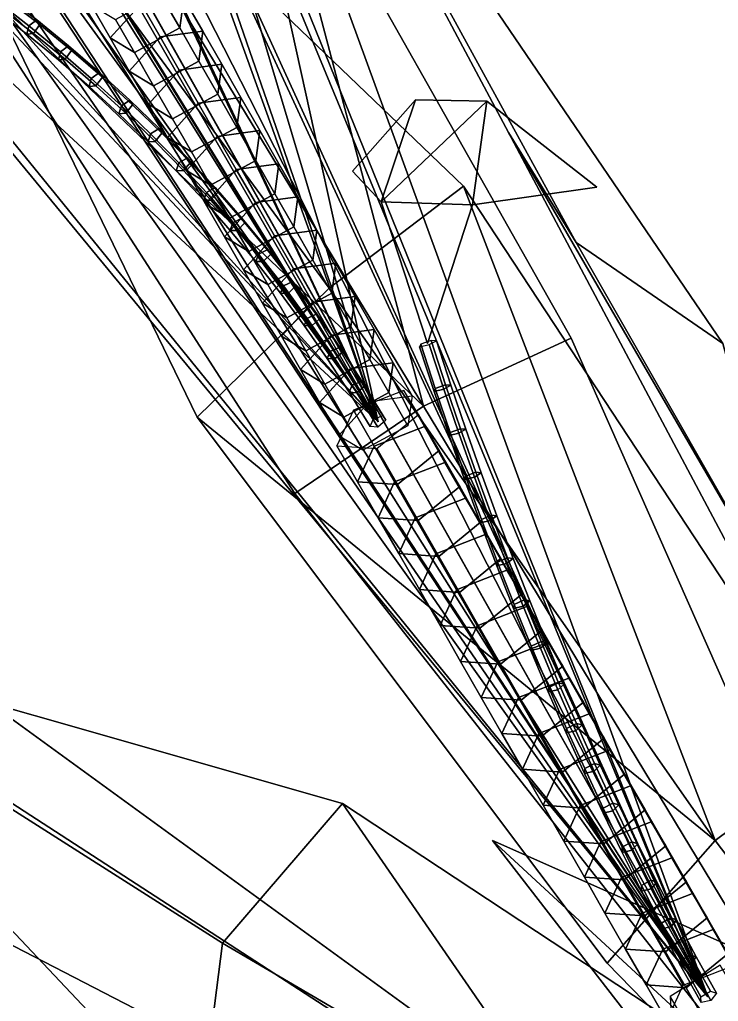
# Model space of a CAD drawing. Header units: metres. Extents: x -366 to 149, y -229 to 234.
# Drawn here: x -83.2 to -64.04, y 111.25 to 138.17 of the extents above; entities that cross this region are included whole.
import ezdxf

# ---------------------------------------------------------------- set-up
doc = ezdxf.new("R2010")
doc.units = ezdxf.units.M

msp = doc.modelspace()

# ---------------------------------------------------------------- linework, layer by layer
at = {"layer": 'coral-li_Intrnd', "color": 3}
for points in [[(-79.8673, 138.6009, 463.2377), (-80.3889, 139.5096, 463.8402), (-81.2369, 138.5724, 464.5198), (-80.7153, 137.6637, 463.9173)], [(-78.8108, 137.9363, 465.1545), (-79.3324, 138.845, 465.7571), (-79.2201, 139.6666, 464.6152), (-78.6985, 138.7579, 464.0127)], [(-79.3458, 137.6922, 462.6352), (-79.8673, 138.6009, 463.2377), (-80.7153, 137.6637, 463.9173), (-80.1937, 136.7549, 463.3148)], [(-80.05018, 137.2639, 465.0959), (-80.5717, 138.1727, 465.6985), (-79.3324, 138.845, 465.7571), (-78.8108, 137.9363, 465.1545)], [(-78.177, 137.8491, 463.4102), (-78.6985, 138.7579, 464.0127), (-79.8673, 138.6009, 463.2377), (-79.3458, 137.6922, 462.6352)], [(-78.2893, 137.0276, 464.552), (-78.8108, 137.9363, 465.1545), (-78.6985, 138.7579, 464.0127), (-78.177, 137.8491, 463.4102)], [(-80.7153, 137.6637, 463.9173), (-81.2369, 138.5724, 464.5198), (-80.5717, 138.1727, 465.6985), (-80.05018, 137.2639, 465.0959)], [(-79.5286, 136.3552, 464.4934), (-80.05018, 137.2639, 465.0959), (-78.8108, 137.9363, 465.1545), (-78.2893, 137.0276, 464.552)], [(-77.6554, 136.9404, 462.8076), (-78.177, 137.8491, 463.4102), (-79.3458, 137.6922, 462.6352), (-78.8242, 136.7834, 462.0326)], [(-77.7677, 136.1188, 463.9495), (-78.2893, 137.0276, 464.552), (-78.177, 137.8491, 463.4102), (-77.6554, 136.9404, 462.8076)], [(-80.1937, 136.7549, 463.3148), (-80.7153, 137.6637, 463.9173), (-80.05018, 137.2639, 465.0959), (-79.5286, 136.3552, 464.4934)], [(-78.8242, 136.7834, 462.0326), (-79.3458, 137.6922, 462.6352), (-80.1937, 136.7549, 463.3148), (-79.6722, 135.8462, 462.7122)], [(-79.00706, 135.4464, 463.8908), (-79.5286, 136.3552, 464.4934), (-78.2893, 137.0276, 464.552), (-77.7677, 136.1188, 463.9495)], [(-79.6722, 135.8462, 462.7122), (-80.1937, 136.7549, 463.3148), (-79.5286, 136.3552, 464.4934), (-79.00706, 135.4464, 463.8908)], [(-78.3027, 135.8747, 461.4301), (-78.8242, 136.7834, 462.0326), (-79.6722, 135.8462, 462.7122), (-79.1506, 134.9374, 462.1097)], [(-77.1338, 136.0317, 462.2051), (-77.6554, 136.9404, 462.8076), (-78.8242, 136.7834, 462.0326), (-78.3027, 135.8747, 461.4301)], [(-77.2462, 135.2101, 463.3469), (-77.7677, 136.1188, 463.9495), (-77.6554, 136.9404, 462.8076), (-77.1338, 136.0317, 462.2051)], [(-78.4855, 134.5377, 463.2883), (-79.00706, 135.4464, 463.8908), (-77.7677, 136.1188, 463.9495), (-77.2462, 135.2101, 463.3469)], [(-76.6123, 135.1229, 461.6025), (-77.1338, 136.0317, 462.2051), (-78.3027, 135.8747, 461.4301), (-77.7811, 134.9659, 460.8275)], [(-76.7246, 134.3014, 462.7444), (-77.2462, 135.2101, 463.3469), (-77.1338, 136.0317, 462.2051), (-76.6123, 135.1229, 461.6025)], [(-79.1506, 134.9374, 462.1097), (-79.6722, 135.8462, 462.7122), (-79.00706, 135.4464, 463.8908), (-78.4855, 134.5377, 463.2883)], [(-77.7811, 134.9659, 460.8275), (-78.3027, 135.8747, 461.4301), (-79.1506, 134.9374, 462.1097), (-78.6291, 134.0287, 461.5071)], [(-77.9639, 133.629, 462.6858), (-78.4855, 134.5377, 463.2883), (-77.2462, 135.2101, 463.3469), (-76.7246, 134.3014, 462.7444)], [(-76.09076, 134.2142, 461), (-76.6123, 135.1229, 461.6025), (-77.7811, 134.9659, 460.8275), (-77.2595, 134.0572, 460.225)], [(-76.203, 133.3926, 462.1418), (-76.7246, 134.3014, 462.7444), (-76.6123, 135.1229, 461.6025), (-76.09076, 134.2142, 461)], [(-78.6291, 134.0287, 461.5071), (-79.1506, 134.9374, 462.1097), (-78.4855, 134.5377, 463.2883), (-77.9639, 133.629, 462.6858)], [(-77.2595, 134.0572, 460.225), (-77.7811, 134.9659, 460.8275), (-78.6291, 134.0287, 461.5071), (-78.1075, 133.12, 460.9046)], [(-77.4423, 132.7202, 462.0832), (-77.9639, 133.629, 462.6858), (-76.7246, 134.3014, 462.7444), (-76.203, 133.3926, 462.1418)], [(-78.1075, 133.12, 460.9046), (-78.6291, 134.0287, 461.5071), (-77.9639, 133.629, 462.6858), (-77.4423, 132.7202, 462.0832)], [(-76.738, 133.1485, 459.6225), (-77.2595, 134.0572, 460.225), (-78.1075, 133.12, 460.9046), (-77.5859, 132.2112, 460.3021)], [(-75.5692, 133.3055, 460.3975), (-76.09076, 134.2142, 461), (-77.2595, 134.0572, 460.225), (-76.738, 133.1485, 459.6225)], [(-75.6815, 132.4839, 461.5393), (-76.203, 133.3926, 462.1418), (-76.09076, 134.2142, 461), (-75.5692, 133.3055, 460.3975)], [(-76.9208, 131.8115, 461.4807), (-77.4423, 132.7202, 462.0832), (-76.203, 133.3926, 462.1418), (-75.6815, 132.4839, 461.5393)], [(-75.04764, 132.3967, 459.7949), (-75.5692, 133.3055, 460.3975), (-76.738, 133.1485, 459.6225), (-76.2164, 132.2397, 459.0199)], [(-75.1599, 131.5751, 460.9368), (-75.6815, 132.4839, 461.5393), (-75.5692, 133.3055, 460.3975), (-75.04764, 132.3967, 459.7949)], [(-77.5859, 132.2112, 460.3021), (-78.1075, 133.12, 460.9046), (-77.4423, 132.7202, 462.0832), (-76.9208, 131.8115, 461.4807)], [(-76.2164, 132.2397, 459.0199), (-76.738, 133.1485, 459.6225), (-77.5859, 132.2112, 460.3021), (-77.06441, 131.3025, 459.6995)], [(-76.3992, 130.9028, 460.8781), (-76.9208, 131.8115, 461.4807), (-75.6815, 132.4839, 461.5393), (-75.1599, 131.5751, 460.9368)], [(-77.06441, 131.3025, 459.6995), (-77.5859, 132.2112, 460.3021), (-76.9208, 131.8115, 461.4807), (-76.3992, 130.9028, 460.8781)], [(-75.6949, 131.331, 458.4174), (-76.2164, 132.2397, 459.0199), (-77.06441, 131.3025, 459.6995), (-76.5428, 130.3938, 459.097)], [(-74.526, 131.488, 459.1924), (-75.04764, 132.3967, 459.7949), (-76.2164, 132.2397, 459.0199), (-75.6949, 131.331, 458.4174)], [(-74.6384, 130.6664, 460.3342), (-75.1599, 131.5751, 460.9368), (-75.04764, 132.3967, 459.7949), (-74.526, 131.488, 459.1924)], [(-75.8776, 129.994, 460.2756), (-76.3992, 130.9028, 460.8781), (-75.1599, 131.5751, 460.9368), (-74.6384, 130.6664, 460.3342)], [(-74.00452, 130.5792, 458.5898), (-74.526, 131.488, 459.1924), (-75.6949, 131.331, 458.4174), (-75.1733, 130.4223, 457.8148)], [(-74.1168, 129.7577, 459.7317), (-74.6384, 130.6664, 460.3342), (-74.526, 131.488, 459.1924), (-74.00452, 130.5792, 458.5898)], [(-76.5428, 130.3938, 459.097), (-77.06441, 131.3025, 459.6995), (-76.3992, 130.9028, 460.8781), (-75.8776, 129.994, 460.2756)], [(-75.1733, 130.4223, 457.8148), (-75.6949, 131.331, 458.4174), (-76.5428, 130.3938, 459.097), (-76.02129, 129.485, 458.4944)], [(-75.3561, 129.0853, 459.6731), (-75.8776, 129.994, 460.2756), (-74.6384, 130.6664, 460.3342), (-74.1168, 129.7577, 459.7317)], [(-73.4829, 129.6705, 457.9873), (-74.00452, 130.5792, 458.5898), (-75.1733, 130.4223, 457.8148), (-74.6517, 129.5135, 457.2123)], [(-73.5952, 128.8489, 459.1292), (-74.1168, 129.7577, 459.7317), (-74.00452, 130.5792, 458.5898), (-73.4829, 129.6705, 457.9873)], [(-76.02129, 129.485, 458.4944), (-76.5428, 130.3938, 459.097), (-75.8776, 129.994, 460.2756), (-75.3561, 129.0853, 459.6731)], [(-74.6517, 129.5135, 457.2123), (-75.1733, 130.4223, 457.8148), (-76.02129, 129.485, 458.4944), (-75.4997, 128.5763, 457.8919)], [(-74.8345, 128.1765, 459.0705), (-75.3561, 129.0853, 459.6731), (-74.1168, 129.7577, 459.7317), (-73.5952, 128.8489, 459.1292)], [(-75.4997, 128.5763, 457.8919), (-76.02129, 129.485, 458.4944), (-75.3561, 129.0853, 459.6731), (-74.8345, 128.1765, 459.0705)], [(-74.1302, 128.6048, 456.6098), (-74.6517, 129.5135, 457.2123), (-75.4997, 128.5763, 457.8919), (-74.9781, 127.6675, 457.2894)], [(-72.9614, 128.7618, 457.3848), (-73.4829, 129.6705, 457.9873), (-74.6517, 129.5135, 457.2123), (-74.1302, 128.6048, 456.6098)], [(-73.07372, 127.9402, 458.5266), (-73.5952, 128.8489, 459.1292), (-73.4829, 129.6705, 457.9873), (-72.9614, 128.7618, 457.3848)], [(-74.313, 127.2678, 458.468), (-74.8345, 128.1765, 459.0705), (-73.5952, 128.8489, 459.1292), (-73.07372, 127.9402, 458.5266)], [(-72.4398, 127.853, 456.7822), (-72.9614, 128.7618, 457.3848), (-74.1302, 128.6048, 456.6098), (-73.6086, 127.696, 456.0072)], [(-72.5521, 127.0315, 457.9241), (-73.07372, 127.9402, 458.5266), (-72.9614, 128.7618, 457.3848), (-72.4398, 127.853, 456.7822)], [(-74.9781, 127.6675, 457.2894), (-75.4997, 128.5763, 457.8919), (-74.8345, 128.1765, 459.0705), (-74.313, 127.2678, 458.468)], [(-73.6086, 127.696, 456.0072), (-74.1302, 128.6048, 456.6098), (-74.9781, 127.6675, 457.2894), (-74.4566, 126.7588, 456.6868)], [(-73.7914, 126.3591, 457.8654), (-74.313, 127.2678, 458.468), (-73.07372, 127.9402, 458.5266), (-72.5521, 127.0315, 457.9241)], [(-72.1036, 127.0141, 455.7097), (-72.669, 127.9994, 456.363), (-74.04917, 127.4617, 455.9794), (-73.4836, 126.4764, 455.3261)], [(-71.6994, 126.3519, 457.0583), (-72.2649, 127.3372, 457.7116), (-72.669, 127.9994, 456.363), (-72.1036, 127.0141, 455.7097)], [(-74.4566, 126.7588, 456.6868), (-74.9781, 127.6675, 457.2894), (-74.313, 127.2678, 458.468), (-73.7914, 126.3591, 457.8654)], [(-73.4836, 126.4764, 455.3261), (-74.04917, 127.4617, 455.9794), (-74.5013, 126.4826, 457.0647), (-73.9358, 125.4973, 456.4114)], [(-72.8395, 125.4208, 457.4758), (-73.4049, 126.4061, 458.1291), (-72.2649, 127.3372, 457.7116), (-71.6994, 126.3519, 457.0583)], [(-71.5381, 126.0289, 455.0564), (-72.1036, 127.0141, 455.7097), (-73.4836, 126.4764, 455.3261), (-72.9182, 125.4911, 454.6728)], [(-71.1339, 125.3666, 456.4051), (-71.6994, 126.3519, 457.0583), (-72.1036, 127.0141, 455.7097), (-71.5381, 126.0289, 455.0564)], [(-73.9358, 125.4973, 456.4114), (-74.5013, 126.4826, 457.0647), (-73.4049, 126.4061, 458.1291), (-72.8395, 125.4208, 457.4758)], [(-72.9182, 125.4911, 454.6728), (-73.4836, 126.4764, 455.3261), (-73.9358, 125.4973, 456.4114), (-73.3704, 124.512, 455.7581)], [(-72.274, 124.4355, 456.8225), (-72.8395, 125.4208, 457.4758), (-71.6994, 126.3519, 457.0583), (-71.1339, 125.3666, 456.4051)], [(-70.9726, 125.0436, 454.4031), (-71.5381, 126.0289, 455.0564), (-72.9182, 125.4911, 454.6728), (-72.3527, 124.5058, 454.0195)], [(-70.5685, 124.3813, 455.7518), (-71.1339, 125.3666, 456.4051), (-71.5381, 126.0289, 455.0564), (-70.9726, 125.0436, 454.4031)], [(-73.3704, 124.512, 455.7581), (-73.9358, 125.4973, 456.4114), (-72.8395, 125.4208, 457.4758), (-72.274, 124.4355, 456.8225)], [(-72.3527, 124.5058, 454.0195), (-72.9182, 125.4911, 454.6728), (-73.3704, 124.512, 455.7581), (-72.8049, 123.5267, 455.1048)], [(-71.7085, 123.4502, 456.1693), (-72.274, 124.4355, 456.8225), (-71.1339, 125.3666, 456.4051), (-70.5685, 124.3813, 455.7518)], [(-70.4071, 124.0583, 453.7498), (-70.9726, 125.0436, 454.4031), (-72.3527, 124.5058, 454.0195), (-71.7872, 123.5205, 453.3662)], [(-70.00301, 123.396, 455.0985), (-70.5685, 124.3813, 455.7518), (-70.9726, 125.0436, 454.4031), (-70.4071, 124.0583, 453.7498)], [(-72.8049, 123.5267, 455.1048), (-73.3704, 124.512, 455.7581), (-72.274, 124.4355, 456.8225), (-71.7085, 123.4502, 456.1693)], [(-71.7872, 123.5205, 453.3662), (-72.3527, 124.5058, 454.0195), (-72.8049, 123.5267, 455.1048), (-72.2394, 122.5414, 454.4515)], [(-71.143, 122.4649, 455.516), (-71.7085, 123.4502, 456.1693), (-70.5685, 124.3813, 455.7518), (-70.00301, 123.396, 455.0985)], [(-69.8416, 123.073, 453.0965), (-70.4071, 124.0583, 453.7498), (-71.7872, 123.5205, 453.3662), (-71.2217, 122.5352, 452.713)], [(-69.4375, 122.4108, 454.4452), (-70.00301, 123.396, 455.0985), (-70.4071, 124.0583, 453.7498), (-69.8416, 123.073, 453.0965)], [(-72.2394, 122.5414, 454.4515), (-72.8049, 123.5267, 455.1048), (-71.7085, 123.4502, 456.1693), (-71.143, 122.4649, 455.516)], [(-71.2217, 122.5352, 452.713), (-71.7872, 123.5205, 453.3662), (-72.2394, 122.5414, 454.4515), (-71.6739, 121.5561, 453.7982)], [(-70.5775, 121.4796, 454.8627), (-71.143, 122.4649, 455.516), (-70.00301, 123.396, 455.0985), (-69.4375, 122.4108, 454.4452)], [(-69.2761, 122.0877, 452.4432), (-69.8416, 123.073, 453.0965), (-71.2217, 122.5352, 452.713), (-70.6562, 121.55, 452.0597)], [(-68.872, 121.4255, 453.7919), (-69.4375, 122.4108, 454.4452), (-69.8416, 123.073, 453.0965), (-69.2761, 122.0877, 452.4432)], [(-71.6739, 121.5561, 453.7982), (-72.2394, 122.5414, 454.4515), (-71.143, 122.4649, 455.516), (-70.5775, 121.4796, 454.8627)], [(-70.6562, 121.55, 452.0597), (-71.2217, 122.5352, 452.713), (-71.6739, 121.5561, 453.7982), (-71.1084, 120.5709, 453.1449)], [(-70.01208, 120.4944, 454.2094), (-70.5775, 121.4796, 454.8627), (-69.4375, 122.4108, 454.4452), (-68.872, 121.4255, 453.7919)], [(-68.7107, 121.1024, 451.7899), (-69.2761, 122.0877, 452.4432), (-70.6562, 121.55, 452.0597), (-70.09079, 120.5647, 451.4064)], [(-68.3065, 120.4402, 453.1386), (-68.872, 121.4255, 453.7919), (-69.2761, 122.0877, 452.4432), (-68.7107, 121.1024, 451.7899)], [(-71.1084, 120.5709, 453.1449), (-71.6739, 121.5561, 453.7982), (-70.5775, 121.4796, 454.8627), (-70.01208, 120.4944, 454.2094)], [(-70.09079, 120.5647, 451.4064), (-70.6562, 121.55, 452.0597), (-71.1084, 120.5709, 453.1449), (-70.5429, 119.5856, 452.4916)], [(-69.4466, 119.5091, 453.5561), (-70.01208, 120.4944, 454.2094), (-68.872, 121.4255, 453.7919), (-68.3065, 120.4402, 453.1386)], [(-68.1452, 120.1172, 451.1367), (-68.7107, 121.1024, 451.7899), (-70.09079, 120.5647, 451.4064), (-69.5253, 119.5794, 450.7531)], [(-67.741, 119.4549, 452.4853), (-68.3065, 120.4402, 453.1386), (-68.7107, 121.1024, 451.7899), (-68.1452, 120.1172, 451.1367)], [(-70.5429, 119.5856, 452.4916), (-71.1084, 120.5709, 453.1449), (-70.01208, 120.4944, 454.2094), (-69.4466, 119.5091, 453.5561)], [(-69.5253, 119.5794, 450.7531), (-70.09079, 120.5647, 451.4064), (-70.5429, 119.5856, 452.4916), (-69.9775, 118.6003, 451.8383)], [(-68.8811, 118.5238, 452.9028), (-69.4466, 119.5091, 453.5561), (-68.3065, 120.4402, 453.1386), (-67.741, 119.4549, 452.4853)], [(-67.5797, 119.1319, 450.4834), (-68.1452, 120.1172, 451.1367), (-69.5253, 119.5794, 450.7531), (-68.9598, 118.5941, 450.0998)], [(-67.1756, 118.4696, 451.832), (-67.741, 119.4549, 452.4853), (-68.1452, 120.1172, 451.1367), (-67.5797, 119.1319, 450.4834)], [(-69.9775, 118.6003, 451.8383), (-70.5429, 119.5856, 452.4916), (-69.4466, 119.5091, 453.5561), (-68.8811, 118.5238, 452.9028)], [(-68.9598, 118.5941, 450.0998), (-69.5253, 119.5794, 450.7531), (-69.9775, 118.6003, 451.8383), (-69.412, 117.615, 451.1851)], [(-68.3156, 117.5385, 452.2495), (-68.8811, 118.5238, 452.9028), (-67.741, 119.4549, 452.4853), (-67.1756, 118.4696, 451.832)], [(-67.01425, 118.1466, 449.8301), (-67.5797, 119.1319, 450.4834), (-68.9598, 118.5941, 450.0998), (-68.3943, 117.6088, 449.4465)], [(-66.6101, 117.4843, 451.1787), (-67.1756, 118.4696, 451.832), (-67.5797, 119.1319, 450.4834), (-67.01425, 118.1466, 449.8301)], [(-69.412, 117.615, 451.1851), (-69.9775, 118.6003, 451.8383), (-68.8811, 118.5238, 452.9028), (-68.3156, 117.5385, 452.2495)], [(-68.3943, 117.6088, 449.4465), (-68.9598, 118.5941, 450.0998), (-69.412, 117.615, 451.1851), (-68.8465, 116.6297, 450.5318)], [(-67.7501, 116.5532, 451.5962), (-68.3156, 117.5385, 452.2495), (-67.1756, 118.4696, 451.832), (-66.6101, 117.4843, 451.1787)], [(-66.4487, 117.1613, 449.1768), (-67.01425, 118.1466, 449.8301), (-68.3943, 117.6088, 449.4465), (-67.8288, 116.6236, 448.7932)], [(-66.04463, 116.4991, 450.5255), (-66.6101, 117.4843, 451.1787), (-67.01425, 118.1466, 449.8301), (-66.4487, 117.1613, 449.1768)], [(-68.8465, 116.6297, 450.5318), (-69.412, 117.615, 451.1851), (-68.3156, 117.5385, 452.2495), (-67.7501, 116.5532, 451.5962)], [(-67.8288, 116.6236, 448.7932), (-68.3943, 117.6088, 449.4465), (-68.8465, 116.6297, 450.5318), (-68.281, 115.6444, 449.8785)], [(-67.1846, 115.5679, 450.9429), (-67.7501, 116.5532, 451.5962), (-66.6101, 117.4843, 451.1787), (-66.04463, 116.4991, 450.5255)], [(-65.8832, 116.176, 448.5235), (-66.4487, 117.1613, 449.1768), (-67.8288, 116.6236, 448.7932), (-67.2633, 115.6383, 448.1399)], [(-65.4791, 115.5138, 449.8722), (-66.04463, 116.4991, 450.5255), (-66.4487, 117.1613, 449.1768), (-65.8832, 116.176, 448.5235)], [(-68.281, 115.6444, 449.8785), (-68.8465, 116.6297, 450.5318), (-67.7501, 116.5532, 451.5962), (-67.1846, 115.5679, 450.9429)], [(-67.2633, 115.6383, 448.1399), (-67.8288, 116.6236, 448.7932), (-68.281, 115.6444, 449.8785), (-67.7155, 114.6592, 449.2252)], [(-66.6191, 114.5827, 450.2896), (-67.1846, 115.5679, 450.9429), (-66.04463, 116.4991, 450.5255), (-65.4791, 115.5138, 449.8722)], [(-65.3178, 115.1907, 447.8702), (-65.8832, 116.176, 448.5235), (-67.2633, 115.6383, 448.1399), (-66.6978, 114.653, 447.4866)], [(-64.9136, 114.5285, 449.2189), (-65.4791, 115.5138, 449.8722), (-65.8832, 116.176, 448.5235), (-65.3178, 115.1907, 447.8702)], [(-67.7155, 114.6592, 449.2252), (-68.281, 115.6444, 449.8785), (-67.1846, 115.5679, 450.9429), (-66.6191, 114.5827, 450.2896)], [(-66.6978, 114.653, 447.4866), (-67.2633, 115.6383, 448.1399), (-67.7155, 114.6592, 449.2252), (-67.15, 113.6739, 448.5719)], [(-66.0537, 113.5974, 449.6364), (-66.6191, 114.5827, 450.2896), (-65.4791, 115.5138, 449.8722), (-64.9136, 114.5285, 449.2189)], [(-64.7523, 114.2055, 447.2169), (-65.3178, 115.1907, 447.8702), (-66.6978, 114.653, 447.4866), (-66.1324, 113.6677, 446.8333)], [(-64.3481, 113.5432, 448.5656), (-64.9136, 114.5285, 449.2189), (-65.3178, 115.1907, 447.8702), (-64.7523, 114.2055, 447.2169)], [(-67.15, 113.6739, 448.5719), (-67.7155, 114.6592, 449.2252), (-66.6191, 114.5827, 450.2896), (-66.0537, 113.5974, 449.6364)], [(-66.1324, 113.6677, 446.8333), (-66.6978, 114.653, 447.4866), (-67.15, 113.6739, 448.5719), (-66.5846, 112.6886, 447.9186)], [(-65.4882, 112.6121, 448.9831), (-66.0537, 113.5974, 449.6364), (-64.9136, 114.5285, 449.2189), (-64.3481, 113.5432, 448.5656)], [(-64.1868, 113.2202, 446.5636), (-64.7523, 114.2055, 447.2169), (-66.1324, 113.6677, 446.8333), (-65.5669, 112.6824, 446.1801)], [(-63.7827, 112.5579, 447.9123), (-64.3481, 113.5432, 448.5656), (-64.7523, 114.2055, 447.2169), (-64.1868, 113.2202, 446.5636)], [(-66.5846, 112.6886, 447.9186), (-67.15, 113.6739, 448.5719), (-66.0537, 113.5974, 449.6364), (-65.4882, 112.6121, 448.9831)], [(-65.5669, 112.6824, 446.1801), (-66.1324, 113.6677, 446.8333), (-66.5846, 112.6886, 447.9186), (-66.01913, 111.7033, 447.2653)], [(-64.9227, 111.6268, 448.3298), (-65.4882, 112.6121, 448.9831), (-64.3481, 113.5432, 448.5656), (-63.7827, 112.5579, 447.9123)], [(-63.6213, 112.2349, 445.9103), (-64.1868, 113.2202, 446.5636), (-65.5669, 112.6824, 446.1801), (-65.00144, 111.6971, 445.5268)], [(-63.2172, 111.5726, 447.259), (-63.7827, 112.5579, 447.9123), (-64.1868, 113.2202, 446.5636), (-63.6213, 112.2349, 445.9103)], [(-66.01913, 111.7033, 447.2653), (-66.5846, 112.6886, 447.9186), (-65.4882, 112.6121, 448.9831), (-64.9227, 111.6268, 448.3298)], [(-65.00144, 111.6971, 445.5268), (-65.5669, 112.6824, 446.1801), (-66.01913, 111.7033, 447.2653), (-65.4536, 110.718, 446.612)], [(-64.3572, 110.6415, 447.6765), (-64.9227, 111.6268, 448.3298), (-63.7827, 112.5579, 447.9123), (-63.2172, 111.5726, 447.259)], [(-63.4044, 111.2271, 444.8986), (-63.9893, 112.2467, 445.5741), (-65.3624, 111.3889, 445.6792), (-64.7674, 110.352, 444.9918)], [(-65.4536, 110.718, 446.612), (-66.01913, 111.7033, 447.2653), (-64.9227, 111.6268, 448.3298), (-64.3572, 110.6415, 447.6765)], [(-64.7674, 110.352, 444.9918), (-65.3624, 111.3889, 445.6792), (-65.3121, 110.5129, 447.0439), (-64.7006, 109.4478, 446.3373)]]:
    msp.add_3dface(points, dxfattribs=at)
at = {"layer": 'coral-li_Leaf', "color": 3}
for points in [[(-72.3464, 135.9713, 451.6127), (-74.07286, 134.0084, 449.6721), (-73.2846, 133.1695, 453.0217)], [(-72.3464, 135.9713, 451.6127), (-73.2846, 133.1695, 453.0217), (-74.07286, 134.0084, 449.6721)], [(-73.2846, 133.1695, 453.0217), (-70.3854, 135.9345, 453.3786), (-72.3464, 135.9713, 451.6127)], [(-73.2846, 133.1695, 453.0217), (-72.3464, 135.9713, 451.6127), (-70.3854, 135.9345, 453.3786)], [(-70.7807, 133.0888, 454.3448), (-70.3854, 135.9345, 453.3786), (-73.2846, 133.1695, 453.0217)], [(-70.7807, 133.0888, 454.3448), (-73.2846, 133.1695, 453.0217), (-70.3854, 135.9345, 453.3786)], [(-67.3755, 133.5739, 453.6051), (-70.3854, 135.9345, 453.3786), (-70.7807, 133.0888, 454.3448)], [(-67.3755, 133.5739, 453.6051), (-70.7807, 133.0888, 454.3448), (-70.3854, 135.9345, 453.3786)], [(-70.7807, 133.0888, 454.3448), (-73.2846, 133.1695, 453.0217), (-72.01976, 129.2895, 453.5226)], [(-70.7807, 133.0888, 454.3448), (-72.01976, 129.2895, 453.5226), (-73.2846, 133.1695, 453.0217)]]:
    msp.add_3dface(points, dxfattribs=at)
at = {"layer": 'coral-li_Mrstm', "color": 3}
for points in [[(-85.8818, 163.2271, 474.2964), (-81.4768, 163.9229, 473.6458), (-73.3731, 127.1401, 457.0495)], [(-85.8818, 163.2271, 474.2964), (-73.3731, 127.1401, 457.0495), (-81.4768, 163.9229, 473.6458)], [(-73.3731, 127.1401, 457.0495), (-89.07568, 160.2243, 475.7026), (-85.8818, 163.2271, 474.2964)], [(-73.3731, 127.1401, 457.0495), (-85.8818, 163.2271, 474.2964), (-89.07568, 160.2243, 475.7026)], [(-94.4057, 160.7161, 470.705), (-93.4058, 161.8426, 466.4574), (-73.3731, 127.1401, 457.0495)], [(-94.4057, 160.7161, 470.705), (-73.3731, 127.1401, 457.0495), (-93.4058, 161.8426, 466.4574)], [(-73.3731, 127.1401, 457.0495), (-92.834, 158.8063, 474.588), (-94.4057, 160.7161, 470.705)], [(-73.3731, 127.1401, 457.0495), (-94.4057, 160.7161, 470.705), (-92.834, 158.8063, 474.588)], [(-73.3731, 127.1401, 457.0495), (-88.0824, 158.4382, 479.2563), (-84.7081, 158.5365, 482.3867)], [(-73.3731, 127.1401, 457.0495), (-84.7081, 158.5365, 482.3867), (-88.0824, 158.4382, 479.2563)], [(-84.7081, 158.5365, 482.3867), (-82.02849, 156.058, 485.0302), (-73.3731, 127.1401, 457.0495)], [(-84.7081, 158.5365, 482.3867), (-73.3731, 127.1401, 457.0495), (-82.02849, 156.058, 485.0302)], [(-73.3731, 127.1401, 457.0495), (-94.07322, 156.1778, 477.4796), (-98.295, 154.5341, 476.6622)], [(-73.3731, 127.1401, 457.0495), (-98.295, 154.5341, 476.6622), (-94.07322, 156.1778, 477.4796)], [(-73.3731, 127.1401, 457.0495), (-91.1533, 155.9516, 480.3483), (-92.336, 153.1947, 483.8405)], [(-73.3731, 127.1401, 457.0495), (-92.336, 153.1947, 483.8405), (-91.1533, 155.9516, 480.3483)], [(-98.295, 154.5341, 476.6622), (-101.043, 152.742, 473.5721), (-73.3731, 127.1401, 457.0495)], [(-98.295, 154.5341, 476.6622), (-73.3731, 127.1401, 457.0495), (-101.043, 152.742, 473.5721)], [(-92.336, 153.1947, 483.8405), (-94.05174, 149.1875, 484.9849), (-73.3731, 127.1401, 457.0495)], [(-92.336, 153.1947, 483.8405), (-73.3731, 127.1401, 457.0495), (-94.05174, 149.1875, 484.9849)], [(-71.02542, 133.6009, 446.0931), (-90.4601, 152.2332, 467.0887), (-74.7163, 130.803, 448.2719)], [(-71.02542, 133.6009, 446.0931), (-74.7163, 130.803, 448.2719), (-90.4601, 152.2332, 467.0887)], [(-74.7163, 130.803, 448.2719), (-90.4601, 152.2332, 467.0887), (-78.3319, 127.2694, 447.4721)], [(-74.7163, 130.803, 448.2719), (-78.3319, 127.2694, 447.4721), (-90.4601, 152.2332, 467.0887)], [(-63.9164, 129.2883, 487.146), (-76.8075, 148.2257, 512.4616), (-67.9407, 132.053, 485.61)], [(-63.9164, 129.2883, 487.146), (-67.9407, 132.053, 485.61), (-76.8075, 148.2257, 512.4616)], [(-67.9407, 132.053, 485.61), (-76.8075, 148.2257, 512.4616), (-69.796, 135.0733, 481.9175)], [(-67.9407, 132.053, 485.61), (-69.796, 135.0733, 481.9175), (-76.8075, 148.2257, 512.4616)], [(-79.749, 144.7081, 466.7772), (-80.1296, 145.9145, 462.4515), (-64.3254, 111.3756, 446.5969)], [(-79.749, 144.7081, 466.7772), (-64.3254, 111.3756, 446.5969), (-80.1296, 145.9145, 462.4515)], [(-64.3254, 111.3756, 446.5969), (-78.5457, 145.7452, 464.0779), (-82.9069, 144.3566, 464.5739)], [(-64.3254, 111.3756, 446.5969), (-82.9069, 144.3566, 464.5739), (-78.5457, 145.7452, 464.0779)], [(-51.3253, 125.4932, 464.075), (-64.6628, 145.7248, 488.1266), (-56.1265, 126.8772, 462.9653)], [(-51.3253, 125.4932, 464.075), (-56.1265, 126.8772, 462.9653), (-64.6628, 145.7248, 488.1266)], [(-56.1265, 126.8772, 462.9653), (-64.6628, 145.7248, 488.1266), (-59.2674, 128.5624, 459.292)], [(-56.1265, 126.8772, 462.9653), (-59.2674, 128.5624, 459.292), (-64.6628, 145.7248, 488.1266)], [(-64.3254, 111.3756, 446.5969), (-77.04827, 142.7226, 469.9328), (-79.749, 144.7081, 466.7772)], [(-64.3254, 111.3756, 446.5969), (-79.749, 144.7081, 466.7772), (-77.04827, 142.7226, 469.9328)], [(-82.9069, 144.3566, 464.5739), (-86.364, 142.2225, 462.6231), (-64.3254, 111.3756, 446.5969)], [(-82.9069, 144.3566, 464.5739), (-64.3254, 111.3756, 446.5969), (-86.364, 142.2225, 462.6231)], [(-76.6084, 144.5161, 469.4506), (-81.1398, 142.4079, 470.5554), (-72.1296, 127.5711, 455.7526)], [(-76.6084, 144.5161, 469.4506), (-72.1296, 127.5711, 455.7526), (-81.1398, 142.4079, 470.5554)], [(-68.07939, 129.4328, 454.6019), (-76.6084, 144.5161, 469.4506), (-72.1296, 127.5711, 455.7526)], [(-68.07939, 129.4328, 454.6019), (-72.1296, 127.5711, 455.7526), (-76.6084, 144.5161, 469.4506)], [(-80.165, 142.4208, 469.8667), (-76.3039, 144.1918, 468.3612), (-64.3254, 111.3756, 446.5969)], [(-80.165, 142.4208, 469.8667), (-64.3254, 111.3756, 446.5969), (-76.3039, 144.1918, 468.3612)], [(-64.3254, 111.3756, 446.5969), (-84.626, 143.5856, 462.0719), (-85.304, 141.8488, 466.2812)], [(-64.3254, 111.3756, 446.5969), (-85.304, 141.8488, 466.2812), (-84.626, 143.5856, 462.0719)], [(-72.1296, 127.5711, 455.7526), (-81.1398, 142.4079, 470.5554), (-85.2693, 140.0797, 468.6255)], [(-72.1296, 127.5711, 455.7526), (-85.2693, 140.0797, 468.6255), (-81.1398, 142.4079, 470.5554)], [(-64.3254, 111.3756, 446.5969), (-82.1891, 138.6667, 471.5999), (-80.165, 142.4208, 469.8667)], [(-64.3254, 111.3756, 446.5969), (-80.165, 142.4208, 469.8667), (-82.1891, 138.6667, 471.5999)], [(-85.304, 141.8488, 466.2812), (-86.4496, 138.1837, 468.6405), (-64.3254, 111.3756, 446.5969)], [(-85.304, 141.8488, 466.2812), (-64.3254, 111.3756, 446.5969), (-86.4496, 138.1837, 468.6405)], [(-64.3254, 111.3756, 446.5969), (-86.9118, 139.1448, 466.7909), (-83.5839, 140.6344, 469.6017)], [(-64.3254, 111.3756, 446.5969), (-83.5839, 140.6344, 469.6017), (-86.9118, 139.1448, 466.7909)], [(-83.5839, 140.6344, 469.6017), (-80.1382, 139.4192, 472.2403), (-64.3254, 111.3756, 446.5969)], [(-83.5839, 140.6344, 469.6017), (-64.3254, 111.3756, 446.5969), (-80.1382, 139.4192, 472.2403)], [(-72.1296, 127.5711, 455.7526), (-85.2693, 140.0797, 468.6255), (-75.6582, 125.1761, 454.295)], [(-72.1296, 127.5711, 455.7526), (-75.6582, 125.1761, 454.295), (-85.2693, 140.0797, 468.6255)], [(-61.7144, 121.1607, 466.5566), (-67.9407, 132.053, 485.61), (-69.796, 135.0733, 481.9175)], [(-61.7144, 121.1607, 466.5566), (-69.796, 135.0733, 481.9175), (-67.9407, 132.053, 485.61)], [(-61.7144, 121.1607, 466.5566), (-69.796, 135.0733, 481.9175), (-63.6567, 123.5202, 463.2444)], [(-61.7144, 121.1607, 466.5566), (-63.6567, 123.5202, 463.2444), (-69.796, 135.0733, 481.9175)], [(-71.02542, 133.6009, 446.0931), (-74.7163, 130.803, 448.2719), (-64.1268, 115.6668, 434.8855)], [(-71.02542, 133.6009, 446.0931), (-64.1268, 115.6668, 434.8855), (-74.7163, 130.803, 448.2719)], [(-60.8418, 118.1129, 432.7832), (-71.02542, 133.6009, 446.0931), (-64.1268, 115.6668, 434.8855)], [(-60.8418, 118.1129, 432.7832), (-64.1268, 115.6668, 434.8855), (-71.02542, 133.6009, 446.0931)], [(-63.9164, 129.2883, 487.146), (-67.9407, 132.053, 485.61), (-61.7144, 121.1607, 466.5566)], [(-63.9164, 129.2883, 487.146), (-61.7144, 121.1607, 466.5566), (-67.9407, 132.053, 485.61)], [(-64.1268, 115.6668, 434.8855), (-74.7163, 130.803, 448.2719), (-78.3319, 127.2694, 447.4721)], [(-64.1268, 115.6668, 434.8855), (-78.3319, 127.2694, 447.4721), (-74.7163, 130.803, 448.2719)], [(-53.9718, 97.5895, 432.7833), (-68.07939, 129.4328, 454.6019), (-72.1296, 127.5711, 455.7526)], [(-53.9718, 97.5895, 432.7833), (-72.1296, 127.5711, 455.7526), (-68.07939, 129.4328, 454.6019)], [(-72.1296, 127.5711, 455.7526), (-75.6582, 125.1761, 454.295), (-53.9718, 97.5895, 432.7833)], [(-72.1296, 127.5711, 455.7526), (-53.9718, 97.5895, 432.7833), (-75.6582, 125.1761, 454.295)], [(-64.1268, 115.6668, 434.8855), (-78.3319, 127.2694, 447.4721), (-67.0916, 112.2997, 434.4563)], [(-64.1268, 115.6668, 434.8855), (-67.0916, 112.2997, 434.4563), (-78.3319, 127.2694, 447.4721)], [(-78.2864, 107.7688, 490.7849), (-91.2626, 121.5035, 519.222), (-77.6413, 112.8445, 490.9259)], [(-78.2864, 107.7688, 490.7849), (-77.6413, 112.8445, 490.9259), (-91.2626, 121.5035, 519.222)], [(-77.6413, 112.8445, 490.9259), (-91.2626, 121.5035, 519.222), (-74.3448, 116.6809, 490.1424)], [(-77.6413, 112.8445, 490.9259), (-74.3448, 116.6809, 490.1424), (-91.2626, 121.5035, 519.222)], [(-53.9718, 97.5895, 432.7833), (-84.1505, 119.5215, 450.0257), (-84.2863, 117.2398, 454.0219)], [(-53.9718, 97.5895, 432.7833), (-84.2863, 117.2398, 454.0219), (-84.1505, 119.5215, 450.0257)], [(-41.9388, 86.4779, 414.5904), (-60.8418, 118.1129, 432.7832), (-64.1268, 115.6668, 434.8855)], [(-41.9388, 86.4779, 414.5904), (-64.1268, 115.6668, 434.8855), (-60.8418, 118.1129, 432.7832)], [(-84.2863, 117.2398, 454.0219), (-84.1843, 113.1824, 455.9811), (-53.9718, 97.5895, 432.7833)], [(-84.2863, 117.2398, 454.0219), (-53.9718, 97.5895, 432.7833), (-84.1843, 113.1824, 455.9811)], [(-67.6848, 107.0219, 471.2433), (-77.6413, 112.8445, 490.9259), (-74.3448, 116.6809, 490.1424)], [(-67.6848, 107.0219, 471.2433), (-74.3448, 116.6809, 490.1424), (-77.6413, 112.8445, 490.9259)], [(-67.6848, 107.0219, 471.2433), (-74.3448, 116.6809, 490.1424), (-65.05444, 110.543, 470.2461)], [(-67.6848, 107.0219, 471.2433), (-65.05444, 110.543, 470.2461), (-74.3448, 116.6809, 490.1424)], [(-58.6175, 100.655, 474.4222), (-70.231, 115.6594, 502.8068), (-59.3985, 105.6692, 473.7544)], [(-58.6175, 100.655, 474.4222), (-59.3985, 105.6692, 473.7544), (-70.231, 115.6594, 502.8068)], [(-59.3985, 105.6692, 473.7544), (-70.231, 115.6594, 502.8068), (-57.4693, 109.9976, 471.8201)], [(-59.3985, 105.6692, 473.7544), (-57.4693, 109.9976, 471.8201), (-70.231, 115.6594, 502.8068)], [(-64.1268, 115.6668, 434.8855), (-67.0916, 112.2997, 434.4563), (-41.9388, 86.4779, 414.5904)], [(-64.1268, 115.6668, 434.8855), (-41.9388, 86.4779, 414.5904), (-67.0916, 112.2997, 434.4563)], [(-74.8918, 103.1337, 432.6392), (-90.6767, 113.8492, 445.1591), (-73.9873, 101.6733, 436.9105)], [(-74.8918, 103.1337, 432.6392), (-73.9873, 101.6733, 436.9105), (-90.6767, 113.8492, 445.1591)], [(-90.6767, 113.8492, 445.1591), (-89.6509, 112.0579, 449.8429), (-73.9873, 101.6733, 436.9105)], [(-90.6767, 113.8492, 445.1591), (-73.9873, 101.6733, 436.9105), (-89.6509, 112.0579, 449.8429)], [(-78.2864, 107.7688, 490.7849), (-77.6413, 112.8445, 490.9259), (-67.6848, 107.0219, 471.2433)], [(-78.2864, 107.7688, 490.7849), (-67.6848, 107.0219, 471.2433), (-77.6413, 112.8445, 490.9259)], [(-73.9873, 101.6733, 436.9105), (-89.6509, 112.0579, 449.8429), (-88.4942, 107.8935, 452.5849)], [(-73.9873, 101.6733, 436.9105), (-88.4942, 107.8935, 452.5849), (-89.6509, 112.0579, 449.8429)]]:
    msp.add_3dface(points, dxfattribs=at)
at = {"layer": 'coral-li_Petiole', "color": 3}
for points in [[(-82.9474, 137.9942, 464.9704), (-83.8353, 138.6796, 465.573), (-83.8891, 138.4503, 465.7545), (-83.00414, 137.7672, 465.1539)], [(-82.7299, 138.1583, 465.0894), (-83.6226, 138.8475, 465.6953), (-83.8353, 138.6796, 465.573), (-82.9474, 137.9942, 464.9704)], [(-82.8222, 137.789, 465.3882), (-83.7101, 138.4744, 465.9908), (-83.5441, 138.7188, 465.9575), (-82.6513, 138.0296, 465.3515)], [(-82.6513, 138.0296, 465.3515), (-83.5441, 138.7188, 465.9575), (-83.6226, 138.8475, 465.6953), (-82.7299, 138.1583, 465.0894)], [(-83.00414, 137.7672, 465.1539), (-83.8891, 138.4503, 465.7545), (-83.7101, 138.4744, 465.9908), (-82.8222, 137.789, 465.3882)], [(-81.8584, 137.4465, 464.4787), (-82.7299, 138.1583, 465.0894), (-82.9474, 137.9942, 464.9704), (-82.08063, 137.2863, 464.363)], [(-81.7799, 137.3178, 464.7408), (-82.6513, 138.0296, 465.3515), (-82.7299, 138.1583, 465.0894), (-81.8584, 137.4465, 464.4787)], [(-82.08063, 137.2863, 464.363), (-82.9474, 137.9942, 464.9704), (-83.00414, 137.7672, 465.1539), (-82.1402, 137.0618, 464.5486)], [(-81.9554, 137.0811, 464.7808), (-82.8222, 137.789, 465.3882), (-82.6513, 138.0296, 465.3515), (-81.7799, 137.3178, 464.7408)], [(-82.1402, 137.0618, 464.5486), (-83.00414, 137.7672, 465.1539), (-82.8222, 137.789, 465.3882), (-81.9554, 137.0811, 464.7808)], [(-81.2355, 136.5563, 463.7513), (-82.08063, 137.2863, 464.363), (-82.1402, 137.0618, 464.5486), (-81.2978, 136.3342, 463.9389)], [(-81.00877, 136.7125, 463.8636), (-81.8584, 137.4465, 464.4787), (-82.08063, 137.2863, 464.363), (-81.2355, 136.5563, 463.7513)], [(-81.1102, 136.3511, 464.1691), (-81.9554, 137.0811, 464.7808), (-81.7799, 137.3178, 464.7408), (-80.9302, 136.5838, 464.1257)], [(-80.9302, 136.5838, 464.1257), (-81.7799, 137.3178, 464.7408), (-81.8584, 137.4465, 464.4787), (-81.00877, 136.7125, 463.8636)], [(-81.2978, 136.3342, 463.9389), (-82.1402, 137.0618, 464.5486), (-81.9554, 137.0811, 464.7808), (-81.1102, 136.3511, 464.1691)], [(-80.4125, 135.8046, 463.1355), (-81.2355, 136.5563, 463.7513), (-81.2978, 136.3342, 463.9389), (-80.4776, 135.5851, 463.3253)], [(-80.1813, 135.9566, 463.2445), (-81.00877, 136.7125, 463.8636), (-81.2355, 136.5563, 463.7513), (-80.4125, 135.8046, 463.1355)], [(-80.2873, 135.5995, 463.5533), (-81.1102, 136.3511, 464.1691), (-80.9302, 136.5838, 464.1257), (-80.1028, 135.8279, 463.5066)], [(-80.1028, 135.8279, 463.5066), (-80.9302, 136.5838, 464.1257), (-81.00877, 136.7125, 463.8636), (-80.1813, 135.9566, 463.2445)], [(-80.4776, 135.5851, 463.3253), (-81.2978, 136.3342, 463.9389), (-81.1102, 136.3511, 464.1691), (-80.2873, 135.5995, 463.5533)], [(-79.3767, 135.1795, 462.6218), (-80.1813, 135.9566, 463.2445), (-80.4125, 135.8046, 463.1355), (-79.6122, 135.0318, 462.5162)], [(-79.2982, 135.0508, 462.8839), (-80.1028, 135.8279, 463.5066), (-80.1813, 135.9566, 463.2445), (-79.3767, 135.1795, 462.6218)], [(-79.6122, 135.0318, 462.5162), (-80.4125, 135.8046, 463.1355), (-80.4776, 135.5851, 463.3253), (-79.68, 134.8149, 462.7081)], [(-79.487, 134.8266, 462.934), (-80.2873, 135.5995, 463.5533), (-80.1028, 135.8279, 463.5066), (-79.2982, 135.0508, 462.8839)], [(-79.68, 134.8149, 462.7081), (-80.4776, 135.5851, 463.3253), (-80.2873, 135.5995, 463.5533), (-79.487, 134.8266, 462.934)], [(-78.5954, 134.3815, 461.9958), (-79.3767, 135.1795, 462.6218), (-79.6122, 135.0318, 462.5162), (-78.8351, 134.2382, 461.8936)], [(-78.5169, 134.2528, 462.2579), (-79.2982, 135.0508, 462.8839), (-79.3767, 135.1795, 462.6218), (-78.5954, 134.3815, 461.9958)], [(-78.8351, 134.2382, 461.8936), (-79.6122, 135.0318, 462.5162), (-79.68, 134.8149, 462.7081), (-78.9054, 134.024, 462.0876)], [(-78.7099, 134.033, 462.3114), (-79.487, 134.8266, 462.934), (-79.2982, 135.0508, 462.8839), (-78.5169, 134.2528, 462.2579)], [(-78.9054, 134.024, 462.0876), (-79.68, 134.8149, 462.7081), (-79.487, 134.8266, 462.934), (-78.7099, 134.033, 462.3114)], [(-77.8378, 133.5632, 461.3669), (-78.5954, 134.3815, 461.9958), (-78.8351, 134.2382, 461.8936), (-78.08159, 133.4243, 461.2682)], [(-77.7593, 133.4344, 461.6291), (-78.5169, 134.2528, 462.2579), (-78.5954, 134.3815, 461.9958), (-77.8378, 133.5632, 461.3669)], [(-78.08159, 133.4243, 461.2682), (-78.8351, 134.2382, 461.8936), (-78.9054, 134.024, 462.0876), (-78.1544, 133.2129, 461.4642)], [(-78.1544, 133.2129, 461.4642), (-78.9054, 134.024, 462.0876), (-78.7099, 134.033, 462.3114), (-77.9563, 133.2191, 461.686)], [(-77.9563, 133.2191, 461.686), (-78.7099, 134.033, 462.3114), (-78.5169, 134.2528, 462.2579), (-77.7593, 133.4344, 461.6291)], [(-77.1045, 132.7249, 460.7356), (-77.8378, 133.5632, 461.3669), (-78.08159, 133.4243, 461.2682), (-77.3521, 132.5907, 460.6403)], [(-77.02597, 132.5962, 460.9977), (-77.7593, 133.4344, 461.6291), (-77.8378, 133.5632, 461.3669), (-77.1045, 132.7249, 460.7356)], [(-77.3521, 132.5907, 460.6403), (-78.08159, 133.4243, 461.2682), (-78.1544, 133.2129, 461.4642), (-77.4273, 132.3821, 460.8384)], [(-77.4273, 132.3821, 460.8384), (-78.1544, 133.2129, 461.4642), (-77.9563, 133.2191, 461.686), (-77.2269, 132.3855, 461.058)], [(-77.2269, 132.3855, 461.058), (-77.9563, 133.2191, 461.686), (-77.7593, 133.4344, 461.6291), (-77.02597, 132.5962, 460.9977)], [(-76.3958, 131.8673, 460.1021), (-77.1045, 132.7249, 460.7356), (-77.3521, 132.5907, 460.6403), (-76.6472, 131.7378, 460.0102)], [(-76.3172, 131.7386, 460.3642), (-77.02597, 132.5962, 460.9977), (-77.1045, 132.7249, 460.7356), (-76.3958, 131.8673, 460.1021)], [(-76.6472, 131.7378, 460.0102), (-77.3521, 132.5907, 460.6403), (-77.4273, 132.3821, 460.8384), (-76.7247, 131.5321, 460.2105)], [(-76.522, 131.5326, 460.428), (-77.2269, 132.3855, 461.058), (-77.02597, 132.5962, 460.9977), (-76.3172, 131.7386, 460.3642)], [(-76.7247, 131.5321, 460.2105), (-77.4273, 132.3821, 460.8384), (-77.2269, 132.3855, 461.058), (-76.522, 131.5326, 460.428)], [(-75.9672, 130.8661, 459.3784), (-76.6472, 131.7378, 460.0102), (-76.7247, 131.5321, 460.2105), (-76.047, 130.6634, 459.5808)], [(-75.7121, 130.9908, 459.4669), (-76.3958, 131.8673, 460.1021), (-76.6472, 131.7378, 460.0102), (-75.9672, 130.8661, 459.3784)], [(-75.842, 130.661, 459.7962), (-76.522, 131.5326, 460.428), (-76.3172, 131.7386, 460.3642), (-75.6336, 130.8621, 459.729)], [(-75.6336, 130.8621, 459.729), (-76.3172, 131.7386, 460.3642), (-76.3958, 131.8673, 460.1021), (-75.7121, 130.9908, 459.4669)], [(-76.047, 130.6634, 459.5808), (-76.7247, 131.5321, 460.2105), (-76.522, 131.5326, 460.428), (-75.842, 130.661, 459.7962)], [(-75.3125, 129.9762, 458.7453), (-75.9672, 130.8661, 459.3784), (-76.047, 130.6634, 459.5808), (-75.3945, 129.7766, 458.9498)], [(-75.05401, 130.096, 458.8302), (-75.7121, 130.9908, 459.4669), (-75.9672, 130.8661, 459.3784), (-75.3125, 129.9762, 458.7453)], [(-75.1873, 129.7711, 459.1631), (-75.842, 130.661, 459.7962), (-75.6336, 130.8621, 459.729), (-74.9754, 129.9673, 459.0923)], [(-74.9754, 129.9673, 459.0923), (-75.6336, 130.8621, 459.729), (-75.7121, 130.9908, 459.4669), (-75.05401, 130.096, 458.8302)], [(-75.3945, 129.7766, 458.9498), (-76.047, 130.6634, 459.5808), (-75.842, 130.661, 459.7962), (-75.1873, 129.7711, 459.1631)], [(-74.4217, 129.1835, 458.1926), (-75.05401, 130.096, 458.8302), (-75.3125, 129.9762, 458.7453), (-74.6836, 129.0687, 458.1111)], [(-74.3431, 129.0547, 458.4547), (-74.9754, 129.9673, 459.0923), (-75.05401, 130.096, 458.8302), (-74.4217, 129.1835, 458.1926)], [(-74.6836, 129.0687, 458.1111), (-75.3125, 129.9762, 458.7453), (-75.3945, 129.7766, 458.9498), (-74.7676, 128.8721, 458.3178)], [(-74.7676, 128.8721, 458.3178), (-75.3945, 129.7766, 458.9498), (-75.1873, 129.7711, 459.1631), (-74.5584, 128.8635, 458.529)], [(-74.5584, 128.8635, 458.529), (-75.1873, 129.7711, 459.1631), (-74.9754, 129.9673, 459.0923), (-74.3431, 129.0547, 458.4547)], [(-73.8157, 128.2536, 457.5545), (-74.4217, 129.1835, 458.1926), (-74.6836, 129.0687, 458.1111), (-74.08087, 128.1439, 457.4764)], [(-73.7371, 128.1249, 457.8166), (-74.3431, 129.0547, 458.4547), (-74.4217, 129.1835, 458.1926), (-73.8157, 128.2536, 457.5545)], [(-71.8044, 128.0493, 453.1089), (-72.2018, 129.2647, 453.34), (-72.2348, 129.198, 453.6342), (-71.8352, 127.976, 453.4017)], [(-71.8352, 127.976, 453.4017), (-72.2348, 129.198, 453.6342), (-71.9667, 129.259, 453.7743), (-71.5671, 128.037, 453.5417)], [(-71.5229, 128.1542, 453.0661), (-71.9189, 129.3655, 453.2965), (-72.2018, 129.2647, 453.34), (-71.8044, 128.0493, 453.1089)], [(-71.5671, 128.037, 453.5417), (-71.9667, 129.259, 453.7743), (-71.7744, 129.362, 453.5633), (-71.3771, 128.1466, 453.3321)], [(-71.3771, 128.1466, 453.3321), (-71.7744, 129.362, 453.5633), (-71.9189, 129.3655, 453.2965), (-71.5229, 128.1542, 453.0661)], [(-74.08087, 128.1439, 457.4764), (-74.6836, 129.0687, 458.1111), (-74.7676, 128.8721, 458.3178), (-74.1668, 127.9505, 457.6852)], [(-73.9556, 127.9388, 457.8943), (-74.5584, 128.8635, 458.529), (-74.3431, 129.0547, 458.4547), (-73.7371, 128.1249, 457.8166)], [(-74.1668, 127.9505, 457.6852), (-74.7676, 128.8721, 458.3178), (-74.5584, 128.8635, 458.529), (-73.9556, 127.9388, 457.8943)], [(-73.5037, 127.2012, 456.8405), (-74.08087, 128.1439, 457.4764), (-74.1668, 127.9505, 457.6852), (-73.5897, 127.0077, 457.0493)], [(-73.2385, 127.3109, 456.9186), (-73.8157, 128.2536, 457.5545), (-74.08087, 128.1439, 457.4764), (-73.5037, 127.2012, 456.8405)], [(-73.3785, 126.996, 457.2584), (-73.9556, 127.9388, 457.8943), (-73.7371, 128.1249, 457.8166), (-73.16, 127.1822, 457.1807)], [(-73.16, 127.1822, 457.1807), (-73.7371, 128.1249, 457.8166), (-73.8157, 128.2536, 457.5545), (-73.2385, 127.3109, 456.9186)], [(-71.1146, 126.9525, 452.8081), (-71.5229, 128.1542, 453.0661), (-71.8044, 128.0493, 453.1089), (-71.3948, 126.8436, 452.8499)], [(-71.1552, 126.8247, 453.2813), (-71.5671, 128.037, 453.5417), (-71.3771, 128.1466, 453.3321), (-70.9674, 126.9409, 453.0732)], [(-70.9674, 126.9409, 453.0732), (-71.3771, 128.1466, 453.3321), (-71.5229, 128.1542, 453.0661), (-71.1146, 126.9525, 452.8081)], [(-73.5897, 127.0077, 457.0493), (-74.1668, 127.9505, 457.6852), (-73.9556, 127.9388, 457.8943), (-73.3785, 126.996, 457.2584)], [(-71.3948, 126.8436, 452.8499), (-71.8044, 128.0493, 453.1089), (-71.8352, 127.976, 453.4017), (-71.4233, 126.7637, 453.1412)], [(-71.4233, 126.7637, 453.1412), (-71.8352, 127.976, 453.4017), (-71.5671, 128.037, 453.5417), (-71.1552, 126.8247, 453.2813)], [(-70.9731, 125.6484, 452.5633), (-71.3948, 126.8436, 452.8499), (-71.4233, 126.7637, 453.1412), (-70.9993, 125.562, 452.853)], [(-70.9993, 125.562, 452.853), (-71.4233, 126.7637, 453.1412), (-71.1552, 126.8247, 453.2813), (-70.7312, 125.623, 452.9931)], [(-70.6944, 125.7613, 452.5225), (-71.1146, 126.9525, 452.8081), (-71.3948, 126.8436, 452.8499), (-70.9731, 125.6484, 452.5633)], [(-70.7312, 125.623, 452.9931), (-71.1552, 126.8247, 453.2813), (-70.9674, 126.9409, 453.0732), (-70.5457, 125.7456, 452.7866)], [(-70.5457, 125.7456, 452.7866), (-70.9674, 126.9409, 453.0732), (-71.1146, 126.9525, 452.8081), (-70.6944, 125.7613, 452.5225)], [(-70.2624, 124.5811, 452.2096), (-70.6944, 125.7613, 452.5225), (-70.9731, 125.6484, 452.5633), (-70.5396, 124.4643, 452.2493)], [(-70.2953, 124.4324, 452.6773), (-70.7312, 125.623, 452.9931), (-70.5457, 125.7456, 452.7866), (-70.1123, 124.5615, 452.4726)], [(-70.1123, 124.5615, 452.4726), (-70.5457, 125.7456, 452.7866), (-70.6944, 125.7613, 452.5225), (-70.2624, 124.5811, 452.2096)], [(-70.5396, 124.4643, 452.2493), (-70.9731, 125.6484, 452.5633), (-70.9993, 125.562, 452.853), (-70.5634, 124.3714, 452.5372)], [(-70.5634, 124.3714, 452.5372), (-70.9993, 125.562, 452.853), (-70.7312, 125.623, 452.9931), (-70.2953, 124.4324, 452.6773)], [(-70.09467, 123.2921, 451.908), (-70.5396, 124.4643, 452.2493), (-70.5634, 124.3714, 452.5372), (-70.116, 123.1929, 452.194)], [(-70.116, 123.1929, 452.194), (-70.5634, 124.3714, 452.5372), (-70.2953, 124.4324, 452.6773), (-69.8478, 123.2539, 452.3341)], [(-69.8189, 123.4128, 451.8695), (-70.2624, 124.5811, 452.2096), (-70.5396, 124.4643, 452.2493), (-70.09467, 123.2921, 451.908)], [(-69.8478, 123.2539, 452.3341), (-70.2953, 124.4324, 452.6773), (-70.1123, 124.5615, 452.4726), (-69.6673, 123.3893, 452.1313)], [(-69.6673, 123.3893, 452.1313), (-70.1123, 124.5615, 452.4726), (-70.2624, 124.5811, 452.2096), (-69.8189, 123.4128, 451.8695)], [(-69.6383, 122.1325, 451.5397), (-70.09467, 123.2921, 451.908), (-70.116, 123.1929, 452.194), (-69.6572, 122.027, 451.8236)], [(-69.3642, 122.2571, 451.5024), (-69.8189, 123.4128, 451.8695), (-70.09467, 123.2921, 451.908), (-69.6383, 122.1325, 451.5397)], [(-69.389, 122.088, 451.9637), (-69.8478, 123.2539, 452.3341), (-69.6673, 123.3893, 452.1313), (-69.211, 122.2297, 451.7629)], [(-69.211, 122.2297, 451.7629), (-69.6673, 123.3893, 452.1313), (-69.8189, 123.4128, 451.8695), (-69.3642, 122.2571, 451.5024)], [(-69.6572, 122.027, 451.8236), (-70.116, 123.1929, 452.194), (-69.8478, 123.2539, 452.3341), (-69.389, 122.088, 451.9637)], [(-68.8985, 121.1146, 451.1086), (-69.3642, 122.2571, 451.5024), (-69.6383, 122.1325, 451.5397), (-69.1711, 120.9862, 451.1445)], [(-68.9192, 120.9354, 451.5663), (-69.389, 122.088, 451.9637), (-69.211, 122.2297, 451.7629), (-68.7437, 121.0834, 451.3678)], [(-68.7437, 121.0834, 451.3678), (-69.211, 122.2297, 451.7629), (-69.3642, 122.2571, 451.5024), (-68.8985, 121.1146, 451.1086)], [(-69.1711, 120.9862, 451.1445), (-69.6383, 122.1325, 451.5397), (-69.6572, 122.027, 451.8236), (-69.1873, 120.8744, 451.4262)], [(-69.1873, 120.8744, 451.4262), (-69.6572, 122.027, 451.8236), (-69.389, 122.088, 451.9637), (-68.9192, 120.9354, 451.5663)], [(-68.4221, 119.986, 450.6884), (-68.8985, 121.1146, 451.1086), (-69.1711, 120.9862, 451.1445), (-68.6931, 119.8538, 450.7227)], [(-68.2657, 119.9511, 450.946), (-68.7437, 121.0834, 451.3678), (-68.8985, 121.1146, 451.1086), (-68.4221, 119.986, 450.6884)], [(-68.6931, 119.8538, 450.7227), (-69.1711, 120.9862, 451.1445), (-69.1873, 120.8744, 451.4262), (-68.7067, 119.7359, 451.002)], [(-68.7067, 119.7359, 451.002), (-69.1873, 120.8744, 451.4262), (-68.9192, 120.9354, 451.5663), (-68.4386, 119.7969, 451.1421)], [(-68.4386, 119.7969, 451.1421), (-68.9192, 120.9354, 451.5663), (-68.7437, 121.0834, 451.3678), (-68.2657, 119.9511, 450.946)], [(-68.2047, 118.7361, 450.2747), (-68.6931, 119.8538, 450.7227), (-68.7067, 119.7359, 451.002), (-68.2156, 118.6122, 450.5515)], [(-68.2156, 118.6122, 450.5515), (-68.7067, 119.7359, 451.002), (-68.4386, 119.7969, 451.1421), (-67.9474, 118.6732, 450.6915)], [(-67.9353, 118.8721, 450.2418), (-68.4221, 119.986, 450.6884), (-68.6931, 119.8538, 450.7227), (-68.2047, 118.7361, 450.2747)], [(-67.9474, 118.6732, 450.6915), (-68.4386, 119.7969, 451.1421), (-68.2657, 119.9511, 450.946), (-67.7773, 118.8334, 450.498)], [(-67.7773, 118.8334, 450.498), (-68.2657, 119.9511, 450.946), (-68.4221, 119.986, 450.6884), (-67.9353, 118.8721, 450.2418)], [(-67.7061, 117.6338, 449.8005), (-68.2047, 118.7361, 450.2747), (-68.2156, 118.6122, 450.5515), (-67.7143, 117.5038, 450.0746)], [(-67.4385, 117.7734, 449.7693), (-67.9353, 118.8721, 450.2418), (-68.2047, 118.7361, 450.2747), (-67.7061, 117.6338, 449.8005)], [(-67.4462, 117.5648, 450.2147), (-67.9474, 118.6732, 450.6915), (-67.7773, 118.8334, 450.498), (-67.2788, 117.731, 450.0238)], [(-67.2788, 117.731, 450.0238), (-67.7773, 118.8334, 450.498), (-67.9353, 118.8721, 450.2418), (-67.4385, 117.7734, 449.7693)], [(-67.7143, 117.5038, 450.0746), (-68.2156, 118.6122, 450.5515), (-67.9474, 118.6732, 450.6915), (-67.4462, 117.5648, 450.2147)], [(-67.1978, 116.5474, 449.3006), (-67.7061, 117.6338, 449.8005), (-67.7143, 117.5038, 450.0746), (-67.2031, 116.4116, 449.5719)], [(-66.9319, 116.6907, 449.2711), (-67.4385, 117.7734, 449.7693), (-67.7061, 117.6338, 449.8005), (-67.1978, 116.5474, 449.3006)], [(-66.935, 116.4726, 449.7119), (-67.4462, 117.5648, 450.2147), (-67.2788, 117.731, 450.0238), (-66.7704, 116.6447, 449.5238)], [(-66.7704, 116.6447, 449.5238), (-67.2788, 117.731, 450.0238), (-67.4385, 117.7734, 449.7693), (-66.9319, 116.6907, 449.2711)], [(-67.2031, 116.4116, 449.5719), (-67.7143, 117.5038, 450.0746), (-67.4462, 117.5648, 450.2147), (-66.935, 116.4726, 449.7119)], [(-66.6799, 115.4777, 448.7751), (-67.1978, 116.5474, 449.3006), (-67.2031, 116.4116, 449.5719), (-66.6824, 115.3361, 449.0435)], [(-66.4157, 115.6245, 448.7474), (-66.9319, 116.6907, 449.2711), (-67.1978, 116.5474, 449.3006), (-66.6799, 115.4777, 448.7751)], [(-66.4142, 115.3971, 449.1836), (-66.935, 116.4726, 449.7119), (-66.7704, 116.6447, 449.5238), (-66.2525, 115.5749, 448.9984)], [(-66.2525, 115.5749, 448.9984), (-66.7704, 116.6447, 449.5238), (-66.9319, 116.6907, 449.2711), (-66.4157, 115.6245, 448.7474)], [(-66.6824, 115.3361, 449.0435), (-67.2031, 116.4116, 449.5719), (-66.935, 116.4726, 449.7119), (-66.4142, 115.3971, 449.1836)], [(-66.1527, 114.4253, 448.2245), (-66.6799, 115.4777, 448.7751), (-66.6824, 115.3361, 449.0435), (-66.1523, 114.2779, 448.4898)], [(-65.8904, 114.5756, 448.1987), (-66.4157, 115.6245, 448.7474), (-66.6799, 115.4777, 448.7751), (-66.1527, 114.4253, 448.2245)], [(-65.7254, 114.5225, 448.4478), (-66.2525, 115.5749, 448.9984), (-66.4157, 115.6245, 448.7474), (-65.8904, 114.5756, 448.1987)], [(-65.8842, 114.3389, 448.6299), (-66.4142, 115.3971, 449.1836), (-66.2525, 115.5749, 448.9984), (-65.7254, 114.5225, 448.4478)], [(-66.1523, 114.2779, 448.4898), (-66.6824, 115.3361, 449.0435), (-66.4142, 115.3971, 449.1836), (-65.8842, 114.3389, 448.6299)], [(-65.3562, 113.5445, 447.6253), (-65.8904, 114.5756, 448.1987), (-66.1527, 114.4253, 448.2245), (-65.6168, 113.3908, 447.6491)], [(-65.6168, 113.3908, 447.6491), (-66.1527, 114.4253, 448.2245), (-66.1523, 114.2779, 448.4898), (-65.6134, 113.2378, 447.9112)], [(-65.1894, 113.488, 447.8724), (-65.7254, 114.5225, 448.4478), (-65.8904, 114.5756, 448.1987), (-65.3562, 113.5445, 447.6253)], [(-65.3453, 113.2989, 448.0513), (-65.8842, 114.3389, 448.6299), (-65.7254, 114.5225, 448.4478), (-65.1894, 113.488, 447.8724)], [(-65.6134, 113.2378, 447.9112), (-66.1523, 114.2779, 448.4898), (-65.8842, 114.3389, 448.6299), (-65.3453, 113.2989, 448.0513)], [(-64.8135, 112.532, 447.0275), (-65.3562, 113.5445, 447.6253), (-65.6168, 113.3908, 447.6491), (-65.07223, 112.3749, 447.0493)], [(-65.07223, 112.3749, 447.0493), (-65.6168, 113.3908, 447.6491), (-65.6134, 113.2378, 447.9112), (-65.06586, 112.2164, 447.308)], [(-64.6448, 112.4721, 447.2725), (-65.1894, 113.488, 447.8724), (-65.3562, 113.5445, 447.6253), (-64.8135, 112.532, 447.0275)], [(-64.7977, 112.2774, 447.4481), (-65.3453, 113.2989, 448.0513), (-65.1894, 113.488, 447.8724), (-64.6448, 112.4721, 447.2725)], [(-65.06586, 112.2164, 447.308), (-65.6134, 113.2378, 447.9112), (-65.3453, 113.2989, 448.0513), (-64.7977, 112.2774, 447.4481)], [(-64.2598, 111.5337, 446.4025), (-64.8135, 112.532, 447.0275), (-65.07223, 112.3749, 447.0493), (-64.5185, 111.3766, 446.4243)], [(-64.09119, 111.4738, 446.6475), (-64.6448, 112.4721, 447.2725), (-64.8135, 112.532, 447.0275), (-64.2598, 111.5337, 446.4025)], [(-64.5185, 111.3766, 446.4243), (-65.07223, 112.3749, 447.0493), (-65.06586, 112.2164, 447.308), (-64.5122, 111.2181, 446.683)], [(-64.5122, 111.2181, 446.683), (-65.06586, 112.2164, 447.308), (-64.7977, 112.2774, 447.4481), (-64.244, 111.2791, 446.8231)], [(-64.244, 111.2791, 446.8231), (-64.7977, 112.2774, 447.4481), (-64.6448, 112.4721, 447.2725), (-64.09119, 111.4738, 446.6475)]]:
    msp.add_3dface(points, dxfattribs=at)

doc.saveas('drawing.dxf')
